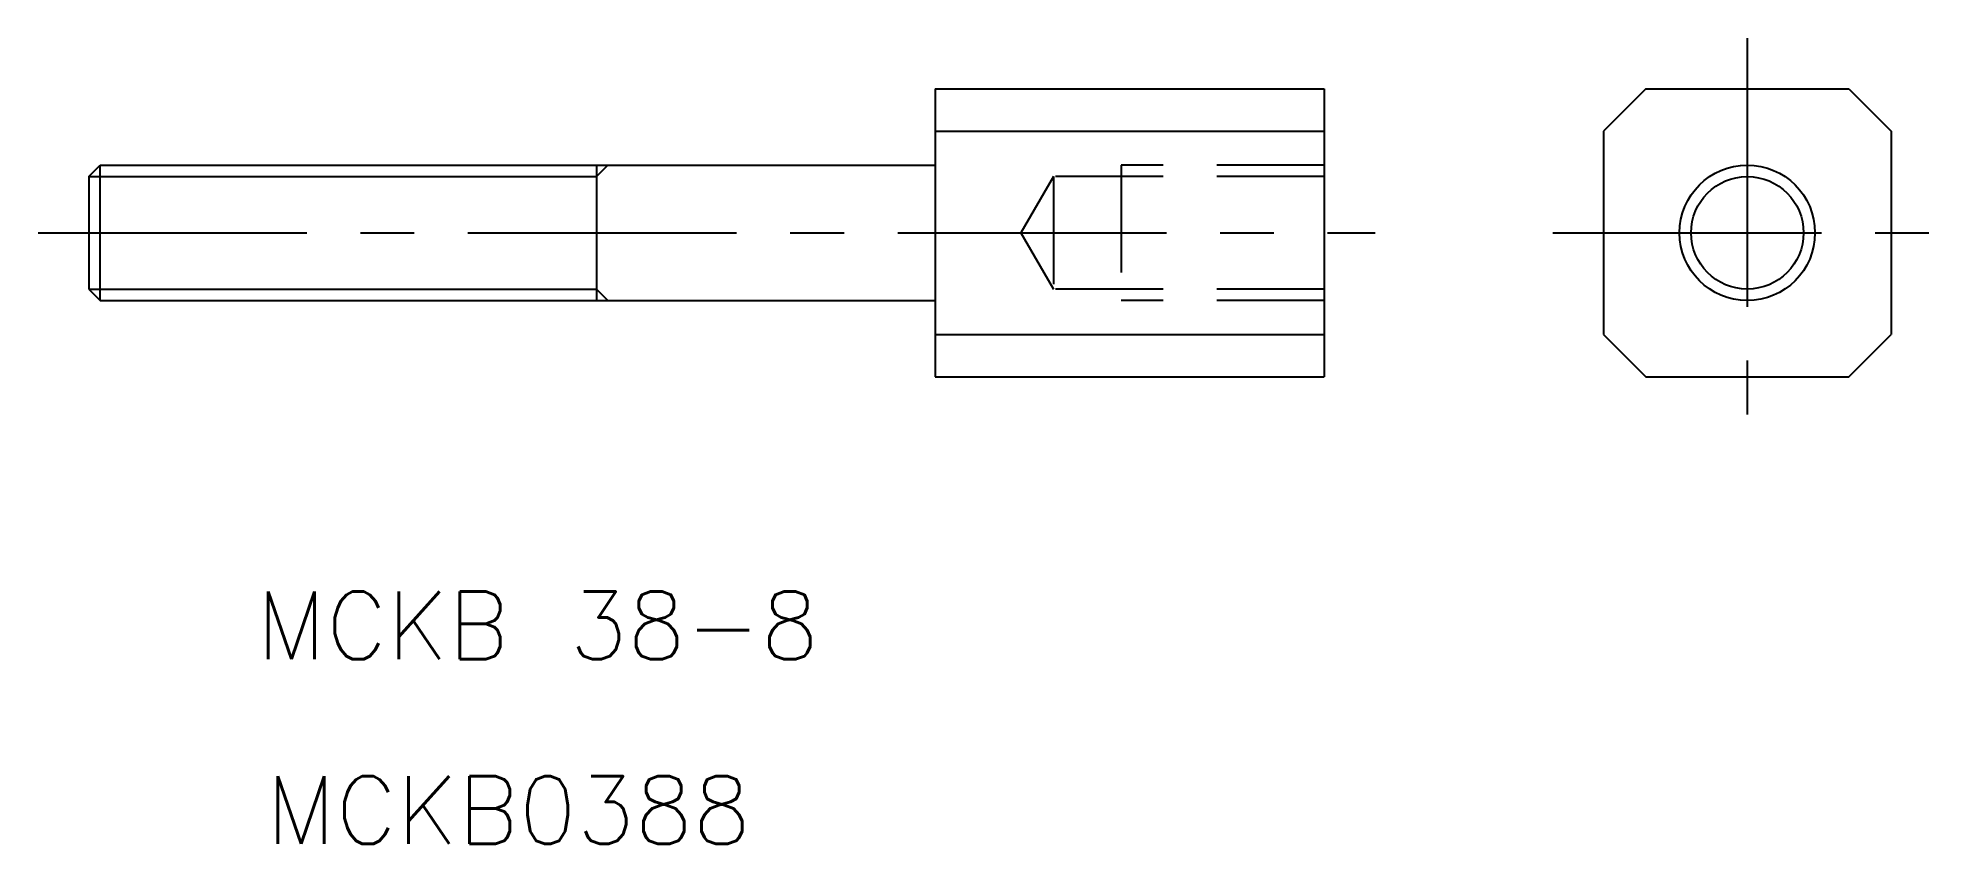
# Model space of a CAD drawing. Extents: x 57 to 170, y 123 to 171.
import ezdxf
from ezdxf.enums import TextEntityAlignment as Align

# ---------------------------------------------------------------- set-up
doc = ezdxf.new("R2010")
doc.units = 0
doc.header["$LTSCALE"] = 0.5
doc.linetypes.add('CENTER', pattern=[50.8, 31.75, -6.35, 6.35, -6.35])
doc.linetypes.add('DASHED', pattern=[19.05, 12.7, -6.35])
doc.layers.get('0').update_dxf_attribs({"linetype": 'CONTINUOUS'})
doc.layers.add('CENTER', color=1, linetype='CENTER')
doc.layers.add('NOTE', color=9, linetype='CONTINUOUS')
doc.styles.get("Standard").update_dxf_attribs({"font": 'txt.shx'})

msp = doc.modelspace()

# ---------------------------------------------------------------- linework, layer by layer
for p, q in [((110.448497, 167.932724), (133.448498, 167.932724)), ((110.448497, 167.932724), (110.448497, 150.932723)), ((133.448498, 167.932724), (133.448498, 150.932723)), ((152.448498, 167.932724), (149.948498, 165.432724)), ((152.448498, 167.932724), (164.448499, 167.932724)), ((164.448499, 167.932724), (166.948499, 165.432723)), ((110.448497, 165.432724), (133.448498, 165.432724)), ((149.948498, 165.432724), (149.948498, 153.432723)), ((166.948499, 165.432724), (166.948499, 153.432723)), ((60.448495, 162.756223), (61.124993, 163.432723)), ((61.124993, 163.432724), (110.448497, 163.432724)), ((61.124993, 155.432723), (61.124993, 163.432724)), ((90.448496, 163.432724), (90.448496, 155.432723)), ((133.448498, 163.682724), (133.448498, 163.682824)), ((60.448495, 162.756224), (60.448495, 156.109224)), ((133.448498, 159.432724), (133.448598, 159.432724)), ((60.448495, 156.109224), (61.124993, 155.432725)), ((61.124993, 155.432723), (110.448497, 155.432723)), ((110.448497, 153.432723), (133.448498, 153.432723)), ((149.948498, 153.432724), (152.448498, 150.932723)), ((164.448499, 150.932723), (166.948499, 153.432724)), ((110.448497, 150.932723), (133.448498, 150.932723)), ((152.448498, 150.932723), (164.448499, 150.932723))]:
    msp.add_line(p, q)
at = {"color": 3}
for p, q in [((90.448496, 162.756223), (91.124994, 163.432724)), ((60.448495, 162.756224), (90.448496, 162.756224)), ((60.448495, 156.109224), (90.448496, 156.109224)), ((90.448496, 156.109224), (91.124994, 155.432723))]:
    msp.add_line(p, q, dxfattribs=at)
at = {"color": 3, "linetype": 'DASHED'}
for p, q in [((133.448498, 163.432724), (121.448497, 163.432724)), ((121.448497, 163.432724), (121.448497, 155.432723)), ((117.448495, 162.756226), (115.529672, 159.432726)), ((133.448498, 162.756224), (117.448497, 162.756224)), ((117.448497, 162.756224), (117.448497, 156.109223)), ((115.529672, 159.432721), (117.448495, 156.109222)), ((133.448498, 156.109223), (117.448497, 156.109223)), ((133.448498, 155.432723), (121.448497, 155.432723))]:
    msp.add_line(p, q, dxfattribs=at)
at = {"color": 3}
msp.add_circle((158.448498, 159.432724), 4, dxfattribs=at)
msp.add_circle((158.448498, 159.432724), 3.3235)
at = {"layer": 'CENTER'}
for p, q in [((158.448498, 170.932724), (158.448498, 147.932723)), ((57.448495, 159.432724), (136.448498, 159.432724)), ((146.948498, 159.432724), (169.948499, 159.432724))]:
    msp.add_line(p, q, dxfattribs=at)

# ---------------------------------------------------------------- texts
at = {"layer": 'NOTE'}
for s, p in [('MCKB 38-8', (86.973996, 133.044961)), ('MCKB0388', (85.247736, 122.143976))]:
    msp.add_text(s, height=4, dxfattribs=at).set_placement(p, align=Align.BOTTOM_CENTER)

doc.saveas('drawing.dxf')
